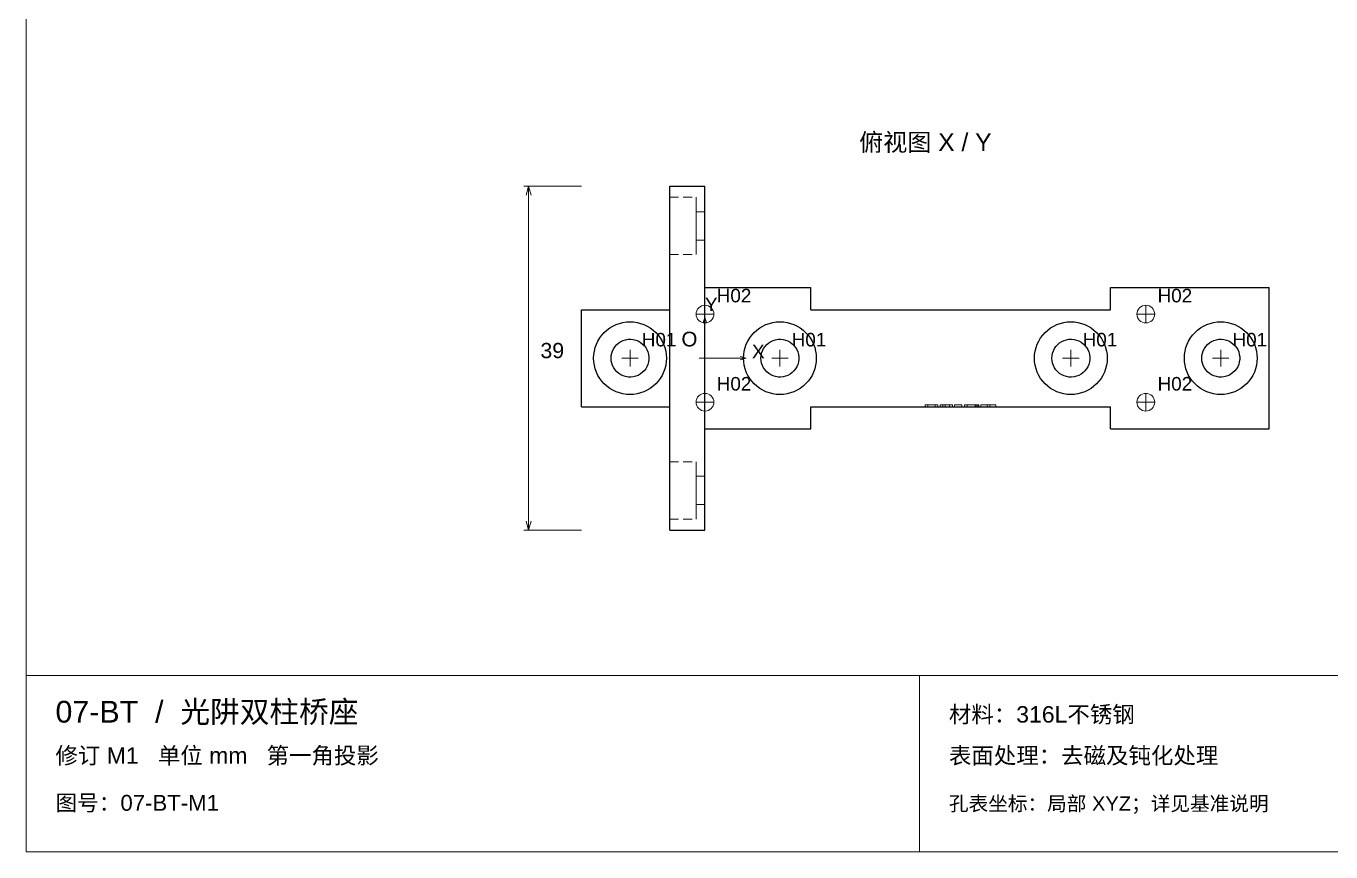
# Paper-space layout '01_三视图' of a CAD drawing. Header units: millimetres. Extents: x 8 to 450, y 8 to 289.
# Drawn here: x 8 to 230, y 8 to 148.5 of the extents above; entities that cross this region are included whole.
import ezdxf
from ezdxf.enums import TextEntityAlignment as Align

# ---------------------------------------------------------------- set-up
doc = ezdxf.new("R2010")
doc.units = ezdxf.units.MM
doc.linetypes.add('WP_HIDDEN', pattern=[2.3, 1.5, -0.8])
for name, color, linetype, lineweight in [('ANNOTATIONS', 7, 'CONTINUOUS', 18), ('HIDDEN', 7, 'WP_HIDDEN', 13), ('VISIBLE', 7, 'CONTINUOUS', 25)]:
    doc.layers.add(name, color=color, linetype=linetype, lineweight=lineweight)
doc.styles.add('CJK', font='Arial Unicode.ttf')

psp = doc.layouts.new('01_三视图')

# ---------------------------------------------------------------- linework, layer by layer
at = {"layer": 'ANNOTATIONS'}
for p, q in [((8, 289), (8, 8)), ((102.5, 121.25), (92.7, 121.25)), ((93.5, 121.25), (93.08, 119.75)), ((93.5, 62.75), (93.5, 121.25)), ((93.5, 121.25), (93.92, 119.75)), ((123.5, 98.1), (123.5, 100.9)), ((198.5, 98.1), (198.5, 100.9)), ((122.1, 99.5), (124.9, 99.5)), ((123.5, 99), (123.22, 98)), ((123.5, 92), (123.5, 99)), ((123.5, 99), (123.78, 98)), ((197.1, 99.5), (199.9, 99.5)), ((110.75, 90.6), (110.75, 93.4)), ((136.25, 90.6), (136.25, 93.4)), ((185.75, 90.6), (185.75, 93.4)), ((211.25, 90.6), (211.25, 93.4)), ((109.35, 92), (112.15, 92)), ((122.5, 92), (124.5, 92)), ((123.5, 91), (123.5, 93)), ((123.5, 92), (130.5, 92)), ((130.5, 92), (129.5, 92.28)), ((130.5, 92), (129.5, 91.72)), ((134.85, 92), (137.65, 92)), ((184.35, 92), (187.15, 92)), ((209.85, 92), (212.65, 92)), ((122.1, 84.5), (124.9, 84.5)), ((123.5, 83.1), (123.5, 85.9)), ((197.1, 84.5), (199.9, 84.5)), ((198.5, 83.1), (198.5, 85.9)), ((102.5, 62.75), (92.7, 62.75)), ((93.5, 62.75), (93.08, 64.25)), ((93.5, 62.75), (93.92, 64.25)), ((8, 38), (412, 38)), ((160, 8), (160, 38)), ((8, 8), (412, 8))]:
    psp.add_line(p, q, dxfattribs=at)
at = {"layer": 'HIDDEN'}
for points in [[(117.5, 100.25), (117.5, 121.25)], [(123.5, 104), (123.5, 121.25)], [(117.5, 109.63), (117.5, 109.75), (117.5, 110.11), (117.5, 110.69), (117.5, 111.46), (117.5, 112.38), (117.5, 113.42), (117.5, 114.5), (117.5, 115.58), (117.5, 116.62), (117.5, 117.54), (117.5, 118.31), (117.5, 118.89), (117.5, 119.25), (117.5, 119.38)], [(117.5, 119.38), (117.5, 119.34), (117.5, 119.25), (117.5, 119.1), (117.5, 118.89), (117.5, 118.63), (117.5, 118.31), (117.5, 117.95), (117.5, 117.54), (117.5, 117.09), (117.5, 116.62), (117.5, 116.11), (117.5, 115.58), (117.5, 115.05), (117.5, 114.5)], [(117.5, 119.38), (122, 119.38)], [(122, 109.63), (122, 109.75), (122, 110.11), (122, 110.69), (122, 111.46), (122, 112.38), (122, 113.42), (122, 114.5), (122, 115.58), (122, 116.62), (122, 117.54), (122, 118.31), (122, 118.89), (122, 119.25), (122, 119.38)], [(122, 119.38), (122, 119.34), (122, 119.25), (122, 119.1), (122, 118.89), (122, 118.63), (122, 118.31), (122, 117.95), (122, 117.54), (122, 117.09), (122, 116.62), (122, 116.11), (122, 115.58), (122, 115.05), (122, 114.5)], [(122, 112.1), (122, 112.16), (122, 112.34), (122, 112.62), (122, 113), (122, 113.46), (122, 113.97), (122, 114.5), (122, 115.03), (122, 115.54), (122, 116), (122, 116.38), (122, 116.66), (122, 116.84), (122, 116.9)], [(122, 116.9), (122, 116.88), (122, 116.84), (122, 116.77), (122, 116.66), (122, 116.53), (122, 116.38), (122, 116.2), (122, 116), (122, 115.78), (122, 115.54), (122, 115.29), (122, 115.03), (122, 114.77), (122, 114.5)], [(122, 116.9), (123.5, 116.9)], [(123.5, 112.1), (123.5, 112.16), (123.5, 112.34), (123.5, 112.62), (123.5, 113), (123.5, 113.46), (123.5, 113.97), (123.5, 114.5), (123.5, 115.03), (123.5, 115.54), (123.5, 116), (123.5, 116.38), (123.5, 116.66), (123.5, 116.84), (123.5, 116.9)], [(123.5, 116.9), (123.5, 116.88), (123.5, 116.84), (123.5, 116.77), (123.5, 116.66), (123.5, 116.53), (123.5, 116.38), (123.5, 116.2), (123.5, 116), (123.5, 115.78), (123.5, 115.54), (123.5, 115.29), (123.5, 115.03), (123.5, 114.77), (123.5, 114.5)], [(117.5, 114.5), (117.5, 113.95), (117.5, 113.42), (117.5, 112.89), (117.5, 112.38), (117.5, 111.91), (117.5, 111.46), (117.5, 111.05), (117.5, 110.69), (117.5, 110.37), (117.5, 110.11), (117.5, 109.9), (117.5, 109.75), (117.5, 109.66), (117.5, 109.63)], [(122, 114.5), (122, 113.95), (122, 113.42), (122, 112.89), (122, 112.38), (122, 111.91), (122, 111.46), (122, 111.05), (122, 110.69), (122, 110.37), (122, 110.11), (122, 109.9), (122, 109.75), (122, 109.66), (122, 109.63)], [(122, 114.5), (122, 114.23), (122, 113.97), (122, 113.71), (122, 113.46), (122, 113.22), (122, 113), (122, 112.8), (122, 112.62), (122, 112.47), (122, 112.34), (122, 112.23), (122, 112.16), (122, 112.12), (122, 112.1)], [(123.5, 114.5), (123.5, 114.23), (123.5, 113.97), (123.5, 113.71), (123.5, 113.46), (123.5, 113.22), (123.5, 113), (123.5, 112.8), (123.5, 112.62), (123.5, 112.47), (123.5, 112.34), (123.5, 112.23), (123.5, 112.16), (123.5, 112.12), (123.5, 112.1)], [(122, 112.1), (123.5, 112.1)], [(117.5, 109.63), (122, 109.63)], [(123.5, 80), (123.5, 104)], [(117.5, 83.75), (117.5, 100.25)], [(125.01, 99.5), (124.98, 99.79), (124.89, 100.08), (124.75, 100.34), (124.57, 100.57), (124.34, 100.75), (124.08, 100.89), (123.79, 100.98), (123.5, 101.01), (123.21, 100.98), (122.92, 100.89), (122.66, 100.75), (122.43, 100.57), (122.25, 100.34), (122.11, 100.08), (122.02, 99.79), (121.99, 99.5), (122.02, 99.21), (122.11, 98.92), (122.25, 98.66), (122.43, 98.43), (122.66, 98.25), (122.92, 98.11), (123.21, 98.02), (123.5, 97.99), (123.79, 98.02), (124.08, 98.11), (124.34, 98.25), (124.57, 98.43), (124.75, 98.66), (124.89, 98.92), (124.98, 99.21), (125.01, 99.5)], [(200.01, 99.5), (199.98, 99.79), (199.89, 100.08), (199.75, 100.34), (199.57, 100.57), (199.34, 100.75), (199.08, 100.89), (198.79, 100.98), (198.5, 101.01), (198.21, 100.98), (197.92, 100.89), (197.66, 100.75), (197.43, 100.57), (197.25, 100.34), (197.11, 100.08), (197.02, 99.79), (196.99, 99.5), (197.02, 99.21), (197.11, 98.92), (197.25, 98.66), (197.43, 98.43), (197.66, 98.25), (197.92, 98.11), (198.21, 98.02), (198.5, 97.99), (198.79, 98.02), (199.08, 98.11), (199.34, 98.25), (199.57, 98.43), (199.75, 98.66), (199.89, 98.92), (199.98, 99.21), (200.01, 99.5)], [(125.01, 84.5), (124.98, 84.79), (124.89, 85.08), (124.75, 85.34), (124.57, 85.57), (124.34, 85.75), (124.08, 85.89), (123.79, 85.98), (123.5, 86.01), (123.21, 85.98), (122.92, 85.89), (122.66, 85.75), (122.43, 85.57), (122.25, 85.34), (122.11, 85.08), (122.02, 84.79), (121.99, 84.5), (122.02, 84.21), (122.11, 83.92), (122.25, 83.66), (122.43, 83.43), (122.66, 83.25), (122.92, 83.11), (123.21, 83.02), (123.5, 82.99), (123.79, 83.02), (124.08, 83.11), (124.34, 83.25), (124.57, 83.43), (124.75, 83.66), (124.89, 83.92), (124.98, 84.21), (125.01, 84.5)], [(200.01, 84.5), (199.98, 84.79), (199.89, 85.08), (199.75, 85.34), (199.57, 85.57), (199.34, 85.75), (199.08, 85.89), (198.79, 85.98), (198.5, 86.01), (198.21, 85.98), (197.92, 85.89), (197.66, 85.75), (197.43, 85.57), (197.25, 85.34), (197.11, 85.08), (197.02, 84.79), (196.99, 84.5), (197.02, 84.21), (197.11, 83.92), (197.25, 83.66), (197.43, 83.43), (197.66, 83.25), (197.92, 83.11), (198.21, 83.02), (198.5, 82.99), (198.79, 83.02), (199.08, 83.11), (199.34, 83.25), (199.57, 83.43), (199.75, 83.66), (199.89, 83.92), (199.98, 84.21), (200.01, 84.5)], [(117.5, 83.75), (117.5, 62.75)], [(161.31, 84.05), (161.17, 84.05), (161.07, 84.05), (161.01, 84.05), (160.99, 84.05)], [(160.99, 83.75), (160.99, 84.05)], [(160.99, 84.05), (161.02, 84.05), (161.11, 84.05)], [(161.11, 83.75), (161.06, 83.75), (161.02, 83.75), (160.99, 83.75)], [(160.99, 83.75), (161.01, 83.75), (161.06, 83.75), (161.16, 83.75), (161.31, 83.75)], [(161.11, 84.05), (161.26, 84.05), (161.46, 84.05)], [(161.46, 83.75), (161.35, 83.75), (161.25, 83.75), (161.11, 83.75)], [(162.05, 84.05), (161.82, 84.05), (161.63, 84.05), (161.46, 84.05), (161.31, 84.05)], [(161.31, 83.75), (161.46, 83.75), (161.63, 83.75), (161.83, 83.75), (162.05, 83.75)], [(161.4, 84.05), (161.41, 84.05), (161.45, 84.05), (161.5, 84.05), (161.59, 84.05)], [(161.6, 84.05), (161.52, 84.05), (161.45, 84.05), (161.41, 84.05), (161.4, 84.05)], [(161.4, 83.75), (161.4, 84.05)], [(161.59, 83.75), (161.5, 83.75), (161.44, 83.75), (161.41, 83.75), (161.4, 83.75)], [(161.4, 83.75), (161.41, 83.75), (161.44, 83.75), (161.51, 83.75), (161.6, 83.75)], [(161.46, 84.05), (161.58, 84.05), (161.72, 84.05), (161.88, 84.05), (162.05, 84.05)], [(162.05, 83.75), (161.72, 83.75), (161.46, 83.75)], [(161.59, 84.05), (161.79, 84.05), (162.05, 84.05)], [(162.05, 83.75), (161.79, 83.75), (161.59, 83.75)], [(162.04, 84.05), (161.8, 84.05), (161.6, 84.05)], [(161.6, 83.75), (161.8, 83.75), (162.04, 83.75)], [(162.51, 84.05), (162.3, 84.05), (162.04, 84.05)], [(162.04, 83.75), (162.3, 83.75), (162.51, 83.75)], [(162.05, 84.05), (162.29, 84.05), (162.5, 84.05)], [(162.63, 84.05), (162.51, 84.05), (162.37, 84.05), (162.22, 84.05), (162.05, 84.05)], [(162.05, 84.05), (162.3, 84.05), (162.51, 84.05)], [(162.05, 83.75), (162.37, 83.75), (162.51, 83.75), (162.63, 83.75)], [(162.5, 83.75), (162.29, 83.75), (162.05, 83.75)], [(162.51, 83.75), (162.3, 83.75), (162.05, 83.75)], [(162.5, 84.05), (162.68, 84.05), (162.83, 84.05)], [(162.83, 83.75), (162.68, 83.75), (162.5, 83.75)], [(162.51, 84.05), (162.59, 84.05), (162.64, 84.05), (162.68, 84.05), (162.69, 84.05)], [(162.69, 83.75), (162.68, 83.75), (162.65, 83.75), (162.59, 83.75), (162.51, 83.75)], [(162.51, 83.75), (162.59, 83.75), (162.65, 83.75), (162.68, 83.75), (162.69, 83.75)], [(162.98, 84.05), (162.84, 84.05), (162.63, 84.05)], [(162.63, 83.75), (162.74, 83.75), (162.84, 83.75), (162.92, 83.75), (162.98, 83.75)], [(162.69, 83.75), (162.69, 84.05)], [(162.83, 84.05), (162.94, 84.05), (163.03, 84.05)], [(163.03, 83.75), (162.94, 83.75), (162.83, 83.75)], [(163.1, 84.05), (163.07, 84.05), (162.98, 84.05)], [(162.98, 83.75), (163.04, 83.75), (163.07, 83.75), (163.1, 83.75)], [(163.03, 84.05), (163.08, 84.05), (163.1, 84.05)], [(163.1, 83.75), (163.08, 83.75), (163.03, 83.75)], [(163.1, 83.75), (163.1, 84.05)], [(163.53, 83.75), (163.53, 84.05)], [(163.53, 84.05), (165.62, 84.05)], [(165.11, 84.05), (163.53, 84.05)], [(165.62, 83.75), (163.53, 83.75)], [(163.53, 83.75), (165.11, 83.75)], [(164.39, 84.05), (163.98, 84.05)], [(163.98, 83.75), (163.98, 84.05)], [(163.98, 84.05), (163.99, 84.05), (164.02, 84.05), (164.07, 84.05), (164.13, 84.05)], [(164.13, 83.75), (164.02, 83.75), (163.99, 83.75), (163.98, 83.75)], [(163.98, 83.75), (164.39, 83.75)], [(164.13, 84.05), (164.21, 84.05), (164.31, 84.05), (164.42, 84.05), (164.54, 84.05)], [(164.54, 83.75), (164.42, 83.75), (164.31, 83.75), (164.21, 83.75), (164.13, 83.75)], [(164.54, 84.05), (164.44, 84.05), (164.39, 84.05)], [(164.39, 83.75), (164.39, 84.05)], [(164.39, 83.75), (164.44, 83.75), (164.54, 83.75)], [(165.01, 84.05), (164.87, 84.05), (164.74, 84.05), (164.63, 84.05), (164.54, 84.05)], [(164.54, 84.05), (164.82, 84.05), (165.11, 84.05)], [(165.11, 83.75), (164.81, 83.75), (164.54, 83.75)], [(164.54, 83.75), (164.63, 83.75), (164.74, 83.75), (164.87, 83.75), (165.01, 83.75)], [(165.62, 84.05), (165.01, 84.05)], [(165.01, 83.75), (165.31, 83.75), (165.62, 83.75)], [(165.11, 83.75), (165.11, 84.05)], [(165.62, 83.75), (165.62, 84.05)], [(165.97, 83.75), (165.97, 84.05)], [(165.97, 84.05), (167.19, 84.05)], [(167.19, 83.75), (165.97, 83.75)], [(167.19, 83.75), (167.19, 84.05)], [(167.66, 83.75), (167.66, 84.05)], [(167.66, 84.05), (168.87, 84.05)], [(168.89, 84.05), (167.66, 84.05)], [(168.87, 83.75), (167.66, 83.75)], [(167.66, 83.75), (168.89, 83.75)], [(168.09, 84.05), (168.79, 84.05)], [(168.73, 84.05), (168.09, 84.05)], [(168.09, 84.05), (168.89, 84.05)], [(168.84, 84.05), (168.09, 84.05)], [(168.09, 83.75), (168.09, 84.05)], [(168.79, 83.75), (168.09, 83.75)], [(168.09, 83.75), (168.73, 83.75)], [(168.89, 83.75), (168.09, 83.75)], [(168.09, 83.75), (168.84, 83.75)], [(169.23, 84.05), (169.14, 84.05), (169.03, 84.05), (168.9, 84.05), (168.73, 84.05)], [(168.73, 83.75), (168.89, 83.75), (169.03, 83.75), (169.14, 83.75), (169.23, 83.75)], [(168.79, 84.05), (168.92, 84.05), (169.03, 84.05), (169.12, 84.05), (169.19, 84.05)], [(169.19, 83.75), (169.12, 83.75), (169.03, 83.75), (168.92, 83.75), (168.79, 83.75)], [(169.31, 84.05), (169.22, 84.05), (169.11, 84.05), (168.98, 84.05), (168.84, 84.05)], [(168.84, 83.75), (168.98, 83.75), (169.1, 83.75), (169.21, 83.75), (169.31, 83.75)], [(168.87, 84.05), (169.05, 84.05), (169.21, 84.05), (169.35, 84.05), (169.47, 84.05)], [(169.47, 83.75), (169.34, 83.75), (169.2, 83.75), (168.87, 83.75)], [(169.41, 84.05), (169.18, 84.05), (168.89, 84.05)], [(168.89, 84.05), (168.99, 84.05), (169.07, 84.05), (169.13, 84.05), (169.18, 84.05)], [(168.89, 83.75), (169.17, 83.75), (169.41, 83.75)], [(169.18, 83.75), (169.13, 83.75), (169.07, 83.75), (168.89, 83.75)], [(169.18, 84.05), (169.32, 84.05), (169.43, 84.05)], [(169.43, 83.75), (169.32, 83.75), (169.18, 83.75)], [(169.19, 84.05), (169.34, 84.05), (169.44, 84.05)], [(169.44, 83.75), (169.34, 83.75), (169.19, 83.75)], [(169.45, 84.05), (169.35, 84.05), (169.23, 84.05)], [(169.23, 83.75), (169.35, 83.75), (169.45, 83.75)], [(169.56, 84.05), (169.45, 84.05), (169.31, 84.05)], [(169.31, 83.75), (169.45, 83.75), (169.56, 83.75)], [(169.77, 84.05), (169.61, 84.05), (169.41, 84.05)], [(169.41, 83.75), (169.61, 83.75), (169.77, 83.75)], [(169.43, 84.05), (169.52, 84.05), (169.59, 84.05)], [(169.59, 83.75), (169.52, 83.75), (169.43, 83.75)], [(169.44, 84.05), (169.5, 84.05), (169.52, 84.05)], [(169.52, 83.75), (169.5, 83.75), (169.44, 83.75)], [(169.52, 84.05), (169.5, 84.05), (169.45, 84.05)], [(169.45, 83.75), (169.5, 83.75), (169.52, 83.75)], [(169.47, 84.05), (169.67, 84.05), (169.82, 84.05)], [(169.82, 83.75), (169.67, 83.75), (169.47, 83.75)], [(169.83, 84.05), (169.69, 84.05), (169.49, 84.05)], [(169.49, 83.75), (169.49, 84.05)], [(169.49, 84.05), (169.63, 84.05), (169.75, 84.05), (169.86, 84.05), (169.94, 84.05)], [(169.94, 83.75), (169.86, 83.75), (169.75, 83.75), (169.63, 83.75), (169.49, 83.75)], [(169.49, 83.75), (169.69, 83.75), (169.83, 83.75)], [(169.52, 83.75), (169.52, 84.05)], [(169.66, 84.05), (169.63, 84.05), (169.56, 84.05)], [(169.56, 83.75), (169.63, 83.75), (169.66, 83.75)], [(169.59, 84.05), (169.64, 84.05), (169.66, 84.05)], [(169.66, 83.75), (169.64, 83.75), (169.59, 83.75)], [(169.66, 83.75), (169.66, 84.05)], [(170, 84.05), (169.9, 84.05), (169.77, 84.05)], [(169.77, 83.75), (169.9, 83.75), (170, 83.75)], [(169.82, 84.05), (169.87, 84.05), (169.91, 84.05), (169.94, 84.05), (169.94, 84.05)], [(169.94, 83.75), (169.94, 83.75), (169.91, 83.75), (169.87, 83.75), (169.82, 83.75)], [(169.94, 84.05), (169.92, 84.05), (169.83, 84.05)], [(169.83, 83.75), (169.92, 83.75), (169.94, 83.75)], [(169.94, 83.75), (169.94, 84.05)], [(169.94, 84.05), (170.01, 84.05), (170.06, 84.05), (170.09, 84.05), (170.1, 84.05)], [(170.1, 83.75), (170.09, 83.75), (170.06, 83.75), (170.01, 83.75), (169.94, 83.75)], [(170.1, 84.05), (170.08, 84.05), (170, 84.05)], [(170, 83.75), (170.08, 83.75), (170.1, 83.75)], [(170.1, 83.75), (170.1, 84.05)], [(171.51, 84.05), (170.45, 84.05)], [(170.45, 83.75), (170.45, 84.05)], [(170.45, 84.05), (173.01, 84.05)], [(170.45, 83.75), (171.51, 83.75)], [(173.01, 83.75), (170.45, 83.75)], [(171.51, 83.75), (171.51, 84.05)], [(171.94, 84.05), (171.51, 84.05)], [(171.51, 83.75), (171.94, 83.75)], [(173.01, 84.05), (171.94, 84.05)], [(171.94, 83.75), (171.94, 84.05)], [(171.94, 83.75), (173.01, 83.75)], [(173.01, 83.75), (173.01, 84.05)], [(123.5, 62.75), (123.5, 80)], [(117.5, 64.62), (117.5, 64.75), (117.5, 65.11), (117.5, 65.69), (117.5, 66.46), (117.5, 67.38), (117.5, 68.42), (117.5, 69.5), (117.5, 70.58), (117.5, 71.62), (117.5, 72.54), (117.5, 73.31), (117.5, 73.89), (117.5, 74.25), (117.5, 74.38)], [(117.5, 74.38), (117.5, 74.34), (117.5, 74.25), (117.5, 74.1), (117.5, 73.89), (117.5, 73.63), (117.5, 73.31), (117.5, 72.95), (117.5, 72.54), (117.5, 72.09), (117.5, 71.62), (117.5, 71.11), (117.5, 70.58), (117.5, 70.05), (117.5, 69.5)], [(117.5, 74.38), (122, 74.38)], [(122, 64.62), (122, 64.75), (122, 65.11), (122, 65.69), (122, 66.46), (122, 67.38), (122, 68.42), (122, 69.5), (122, 70.58), (122, 71.62), (122, 72.54), (122, 73.31), (122, 73.89), (122, 74.25), (122, 74.38)], [(122, 74.38), (122, 74.34), (122, 74.25), (122, 74.1), (122, 73.89), (122, 73.63), (122, 73.31), (122, 72.95), (122, 72.54), (122, 72.09), (122, 71.62), (122, 71.11), (122, 70.58), (122, 70.05), (122, 69.5)], [(122, 67.1), (122, 67.16), (122, 67.34), (122, 67.62), (122, 68), (122, 68.46), (122, 68.97), (122, 69.5), (122, 70.03), (122, 70.54), (122, 71), (122, 71.38), (122, 71.66), (122, 71.84), (122, 71.9)], [(122, 71.9), (122, 71.88), (122, 71.84), (122, 71.77), (122, 71.66), (122, 71.53), (122, 71.38), (122, 71.2), (122, 71), (122, 70.78), (122, 70.54), (122, 70.29), (122, 70.03), (122, 69.77), (122, 69.5)], [(122, 71.9), (123.5, 71.9)], [(123.5, 67.1), (123.5, 67.16), (123.5, 67.34), (123.5, 67.62), (123.5, 68), (123.5, 68.46), (123.5, 68.97), (123.5, 69.5), (123.5, 70.03), (123.5, 70.54), (123.5, 71), (123.5, 71.38), (123.5, 71.66), (123.5, 71.84), (123.5, 71.9)], [(123.5, 71.9), (123.5, 71.88), (123.5, 71.84), (123.5, 71.77), (123.5, 71.66), (123.5, 71.53), (123.5, 71.38), (123.5, 71.2), (123.5, 71), (123.5, 70.78), (123.5, 70.54), (123.5, 70.29), (123.5, 70.03), (123.5, 69.77), (123.5, 69.5)], [(117.5, 69.5), (117.5, 68.95), (117.5, 68.42), (117.5, 67.89), (117.5, 67.38), (117.5, 66.91), (117.5, 66.46), (117.5, 66.05), (117.5, 65.69), (117.5, 65.37), (117.5, 65.11), (117.5, 64.9), (117.5, 64.75), (117.5, 64.66), (117.5, 64.62)], [(122, 69.5), (122, 68.95), (122, 68.42), (122, 67.89), (122, 67.38), (122, 66.91), (122, 66.46), (122, 66.05), (122, 65.69), (122, 65.37), (122, 65.11), (122, 64.9), (122, 64.75), (122, 64.66), (122, 64.62)], [(122, 69.5), (122, 69.23), (122, 68.97), (122, 68.71), (122, 68.46), (122, 68.22), (122, 68), (122, 67.8), (122, 67.62), (122, 67.47), (122, 67.34), (122, 67.23), (122, 67.16), (122, 67.12), (122, 67.1)], [(123.5, 69.5), (123.5, 69.23), (123.5, 68.97), (123.5, 68.71), (123.5, 68.46), (123.5, 68.22), (123.5, 68), (123.5, 67.8), (123.5, 67.62), (123.5, 67.47), (123.5, 67.34), (123.5, 67.23), (123.5, 67.16), (123.5, 67.12), (123.5, 67.1)], [(122, 67.1), (123.5, 67.1)], [(117.5, 64.62), (122, 64.62)]]:
    psp.add_lwpolyline(points, dxfattribs=at)
at = {"layer": 'VISIBLE'}
for points in [[(117.5, 62.75), (117.5, 121.25)], [(117.5, 121.25), (123.5, 121.25)], [(123.5, 62.75), (123.5, 121.25)], [(123.5, 104), (141.5, 104)], [(141.5, 100.25), (141.5, 104)], [(192.5, 104), (219.5, 104)], [(192.5, 100.25), (192.5, 104)], [(219.5, 80), (219.5, 104)], [(102.5, 100.25), (117.5, 100.25)], [(102.5, 83.75), (102.5, 100.25)], [(141.5, 100.25), (192.5, 100.25)], [(104.56, 92), (104.59, 92.61), (104.68, 93.21), (104.83, 93.8), (105.03, 94.37), (105.29, 94.92), (105.61, 95.44), (105.97, 95.93), (106.37, 96.38), (106.82, 96.78), (107.31, 97.14), (107.83, 97.46), (108.38, 97.72), (108.95, 97.92), (109.54, 98.07), (110.14, 98.16), (110.75, 98.19), (111.36, 98.16), (111.96, 98.07), (112.55, 97.92), (113.12, 97.72), (113.67, 97.46), (114.19, 97.14), (114.68, 96.78), (115.13, 96.38), (115.53, 95.93), (115.89, 95.44), (116.21, 94.92), (116.47, 94.37), (116.67, 93.8), (116.82, 93.21), (116.91, 92.61), (116.94, 92), (116.91, 91.39), (116.82, 90.79), (116.67, 90.2), (116.47, 89.63), (116.21, 89.08), (115.89, 88.56), (115.53, 88.07), (115.13, 87.62), (114.68, 87.22), (114.19, 86.86), (113.67, 86.54), (113.12, 86.28), (112.55, 86.08), (111.96, 85.93), (111.36, 85.84), (110.75, 85.81), (110.14, 85.84), (109.54, 85.93), (108.95, 86.08), (108.38, 86.28), (107.83, 86.54), (107.31, 86.86), (106.82, 87.22), (106.37, 87.62), (105.97, 88.07), (105.61, 88.56), (105.29, 89.08), (105.03, 89.63), (104.83, 90.2), (104.68, 90.79), (104.59, 91.39), (104.56, 92)], [(130.06, 92), (130.09, 92.61), (130.18, 93.21), (130.33, 93.8), (130.53, 94.37), (130.79, 94.92), (131.11, 95.44), (131.47, 95.93), (131.87, 96.38), (132.32, 96.78), (132.81, 97.14), (133.33, 97.46), (133.88, 97.72), (134.45, 97.92), (135.04, 98.07), (135.64, 98.16), (136.25, 98.19), (136.86, 98.16), (137.46, 98.07), (138.05, 97.92), (138.62, 97.72), (139.17, 97.46), (139.69, 97.14), (140.18, 96.78), (140.63, 96.38), (141.03, 95.93), (141.39, 95.44), (141.71, 94.92), (141.97, 94.37), (142.17, 93.8), (142.32, 93.21), (142.41, 92.61), (142.44, 92), (142.41, 91.39), (142.32, 90.79), (142.17, 90.2), (141.97, 89.63), (141.71, 89.08), (141.39, 88.56), (141.03, 88.07), (140.63, 87.62), (140.18, 87.22), (139.69, 86.86), (139.17, 86.54), (138.62, 86.28), (138.05, 86.08), (137.46, 85.93), (136.86, 85.84), (136.25, 85.81), (135.64, 85.84), (135.04, 85.93), (134.45, 86.08), (133.88, 86.28), (133.33, 86.54), (132.81, 86.86), (132.32, 87.22), (131.87, 87.62), (131.47, 88.07), (131.11, 88.56), (130.79, 89.08), (130.53, 89.63), (130.33, 90.2), (130.18, 90.79), (130.09, 91.39), (130.06, 92)], [(179.56, 92), (179.59, 92.61), (179.68, 93.21), (179.83, 93.8), (180.03, 94.37), (180.29, 94.92), (180.61, 95.44), (180.97, 95.93), (181.37, 96.38), (181.82, 96.78), (182.31, 97.14), (182.83, 97.46), (183.38, 97.72), (183.95, 97.92), (184.54, 98.07), (185.14, 98.16), (185.75, 98.19), (186.36, 98.16), (186.96, 98.07), (187.55, 97.92), (188.12, 97.72), (188.67, 97.46), (189.19, 97.14), (189.68, 96.78), (190.13, 96.38), (190.53, 95.93), (190.89, 95.44), (191.21, 94.92), (191.47, 94.37), (191.67, 93.8), (191.82, 93.21), (191.91, 92.61), (191.94, 92), (191.91, 91.39), (191.82, 90.79), (191.67, 90.2), (191.47, 89.63), (191.21, 89.08), (190.89, 88.56), (190.53, 88.07), (190.13, 87.62), (189.68, 87.22), (189.19, 86.86), (188.67, 86.54), (188.12, 86.28), (187.55, 86.08), (186.96, 85.93), (186.36, 85.84), (185.75, 85.81), (185.14, 85.84), (184.54, 85.93), (183.95, 86.08), (183.38, 86.28), (182.83, 86.54), (182.31, 86.86), (181.82, 87.22), (181.37, 87.62), (180.97, 88.07), (180.61, 88.56), (180.29, 89.08), (180.03, 89.63), (179.83, 90.2), (179.68, 90.79), (179.59, 91.39), (179.56, 92)], [(205.06, 92), (205.09, 92.61), (205.18, 93.21), (205.33, 93.8), (205.53, 94.37), (205.79, 94.92), (206.11, 95.44), (206.47, 95.93), (206.87, 96.38), (207.32, 96.78), (207.81, 97.14), (208.33, 97.46), (208.88, 97.72), (209.45, 97.92), (210.04, 98.07), (210.64, 98.16), (211.25, 98.19), (211.86, 98.16), (212.46, 98.07), (213.05, 97.92), (213.62, 97.72), (214.17, 97.46), (214.69, 97.14), (215.18, 96.78), (215.63, 96.38), (216.03, 95.93), (216.39, 95.44), (216.71, 94.92), (216.97, 94.37), (217.17, 93.8), (217.32, 93.21), (217.41, 92.61), (217.44, 92), (217.41, 91.39), (217.32, 90.79), (217.17, 90.2), (216.97, 89.63), (216.71, 89.08), (216.39, 88.56), (216.03, 88.07), (215.63, 87.62), (215.18, 87.22), (214.69, 86.86), (214.17, 86.54), (213.62, 86.28), (213.05, 86.08), (212.46, 85.93), (211.86, 85.84), (211.25, 85.81), (210.64, 85.84), (210.04, 85.93), (209.45, 86.08), (208.88, 86.28), (208.33, 86.54), (207.81, 86.86), (207.32, 87.22), (206.87, 87.62), (206.47, 88.07), (206.11, 88.56), (205.79, 89.08), (205.53, 89.63), (205.33, 90.2), (205.18, 90.79), (205.09, 91.39), (205.06, 92)], [(107.53, 92), (107.55, 92.43), (107.64, 92.85), (107.78, 93.26), (107.98, 93.64), (108.22, 94), (108.51, 94.32), (108.84, 94.6), (109.2, 94.83), (109.59, 95.01), (110, 95.14), (110.43, 95.21), (110.86, 95.22), (111.29, 95.18), (111.71, 95.08), (112.11, 94.93), (112.49, 94.72), (112.83, 94.46), (113.14, 94.16), (113.41, 93.83), (113.63, 93.45), (113.8, 93.06), (113.91, 92.64), (113.97, 92.22), (113.97, 91.78), (113.91, 91.36), (113.8, 90.94), (113.63, 90.55), (113.41, 90.17), (113.14, 89.84), (112.83, 89.54), (112.49, 89.28), (112.11, 89.07), (111.71, 88.92), (111.29, 88.82), (110.86, 88.78), (110.43, 88.79), (110, 88.86), (109.59, 88.99), (109.2, 89.17), (108.84, 89.4), (108.51, 89.68), (108.22, 90), (107.98, 90.36), (107.78, 90.74), (107.64, 91.15), (107.55, 91.57), (107.53, 92)], [(133.03, 92), (133.05, 92.43), (133.14, 92.85), (133.28, 93.26), (133.48, 93.64), (133.72, 94), (134.01, 94.32), (134.34, 94.6), (134.7, 94.83), (135.09, 95.01), (135.5, 95.14), (135.93, 95.21), (136.36, 95.22), (136.79, 95.18), (137.21, 95.08), (137.61, 94.93), (137.99, 94.72), (138.33, 94.46), (138.64, 94.16), (138.91, 93.83), (139.13, 93.45), (139.3, 93.06), (139.41, 92.64), (139.47, 92.22), (139.47, 91.78), (139.41, 91.36), (139.3, 90.94), (139.13, 90.55), (138.91, 90.17), (138.64, 89.84), (138.33, 89.54), (137.99, 89.28), (137.61, 89.07), (137.21, 88.92), (136.79, 88.82), (136.36, 88.78), (135.93, 88.79), (135.5, 88.86), (135.09, 88.99), (134.7, 89.17), (134.34, 89.4), (134.01, 89.68), (133.72, 90), (133.48, 90.36), (133.28, 90.74), (133.14, 91.15), (133.05, 91.57), (133.03, 92)], [(182.52, 92), (182.55, 92.43), (182.64, 92.85), (182.78, 93.26), (182.98, 93.64), (183.22, 94), (183.51, 94.32), (183.84, 94.6), (184.2, 94.83), (184.59, 95.01), (185, 95.14), (185.43, 95.21), (185.86, 95.22), (186.29, 95.18), (186.71, 95.08), (187.11, 94.93), (187.49, 94.72), (187.83, 94.46), (188.14, 94.16), (188.41, 93.83), (188.63, 93.45), (188.8, 93.06), (188.91, 92.64), (188.97, 92.22), (188.97, 91.78), (188.91, 91.36), (188.8, 90.94), (188.63, 90.55), (188.41, 90.17), (188.14, 89.84), (187.83, 89.54), (187.49, 89.28), (187.11, 89.07), (186.71, 88.92), (186.29, 88.82), (185.86, 88.78), (185.43, 88.79), (185, 88.86), (184.59, 88.99), (184.2, 89.17), (183.84, 89.4), (183.51, 89.68), (183.22, 90), (182.98, 90.36), (182.78, 90.74), (182.64, 91.15), (182.55, 91.57), (182.52, 92)], [(208.03, 92), (208.05, 92.43), (208.14, 92.85), (208.28, 93.26), (208.48, 93.64), (208.72, 94), (209.01, 94.32), (209.34, 94.6), (209.7, 94.83), (210.09, 95.01), (210.5, 95.14), (210.93, 95.21), (211.36, 95.22), (211.79, 95.18), (212.21, 95.08), (212.61, 94.93), (212.99, 94.72), (213.33, 94.46), (213.64, 94.16), (213.91, 93.83), (214.13, 93.45), (214.3, 93.06), (214.41, 92.64), (214.47, 92.22), (214.47, 91.78), (214.41, 91.36), (214.3, 90.94), (214.13, 90.55), (213.91, 90.17), (213.64, 89.84), (213.33, 89.54), (212.99, 89.28), (212.61, 89.07), (212.21, 88.92), (211.79, 88.82), (211.36, 88.78), (210.93, 88.79), (210.5, 88.86), (210.09, 88.99), (209.7, 89.17), (209.34, 89.4), (209.01, 89.68), (208.72, 90), (208.48, 90.36), (208.28, 90.74), (208.14, 91.15), (208.05, 91.57), (208.03, 92)], [(102.5, 83.75), (117.5, 83.75)], [(141.5, 80), (141.5, 83.75)], [(141.5, 83.75), (192.5, 83.75)], [(192.5, 80), (192.5, 83.75)], [(123.5, 80), (141.5, 80)], [(192.5, 80), (219.5, 80)], [(117.5, 62.75), (123.5, 62.75)]]:
    psp.add_lwpolyline(points, dxfattribs=at)

# ---------------------------------------------------------------- texts
at = {"layer": 'ANNOTATIONS', "style": 'CJK'}
psp.add_text('俯视图 X / Y', height=3, dxfattribs=at).set_placement((161, 127.25), align=Align.CENTER)
for s, height, p in [('Y', 2.3, (123.5, 100)), ('H02', 2.3, (125.5, 101.5)), ('H02', 2.3, (200.5, 101.5)), ('H01', 2.3, (112.75, 94)), ('O', 2.5, (119.5, 94)), ('H01', 2.3, (138.25, 94)), ('H01', 2.3, (187.75, 94)), ('H01', 2.3, (213.25, 94)), ('39', 2.6, (95.5, 92)), ('X', 2.3, (131.5, 92)), ('H02', 2.3, (125.5, 86.5)), ('H02', 2.3, (200.5, 86.5)), ('07-BT  /  光阱双柱桥座', 3.7, (13, 30)), ('材料：316L不锈钢', 2.8, (165, 30)), ('修订 M1   单位 mm   第一角投影', 2.8, (13, 23)), ('表面处理：去磁及钝化处理', 2.8, (165, 23)), ('图号：07-BT-M1', 2.7, (13, 15)), ('孔表坐标：局部 XYZ；详见基准说明', 2.45, (165, 15))]:
    psp.add_text(s, height=height, dxfattribs=at).set_placement(p)

doc.saveas('drawing.dxf')
